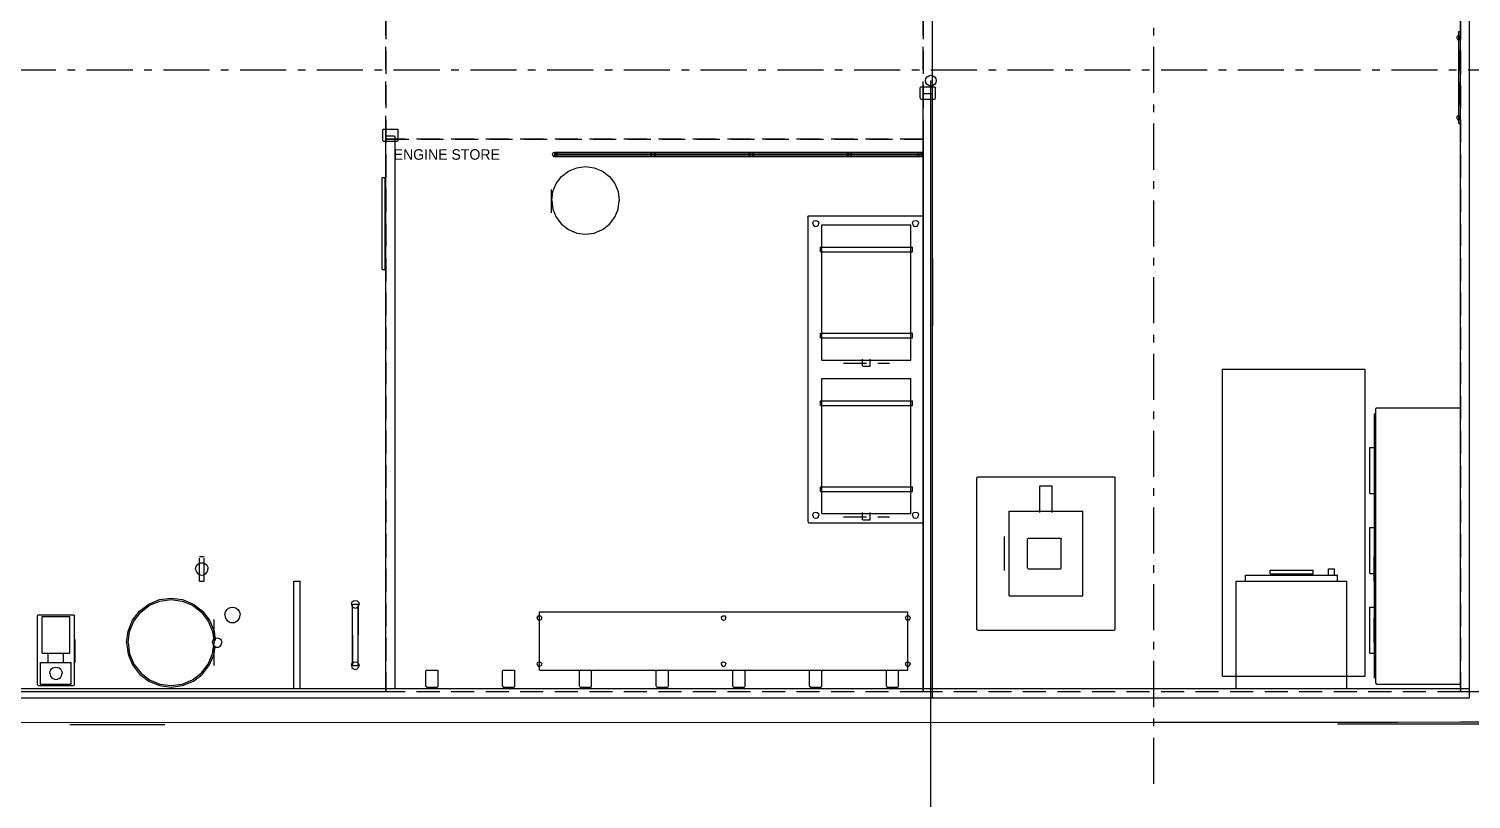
# Model space of a CAD drawing. Extents: x 5 to 836, y 5 to 589.
# Drawn here: x 366.5 to 554.4, y 376 to 476.4 of the extents above; entities that cross this region are included whole.
import ezdxf

# ---------------------------------------------------------------- set-up
doc = ezdxf.new("R2010")
doc.units = 0
doc.linetypes.add('CENTER', pattern=[10, 6, -1.5, 1, -1.5])
doc.linetypes.add('DASHED', pattern=[4.5, 3, -1.5])
for name, color, linetype in [('CENTRE', 4, 'CENTER'), ('CUT', 7, 'CONTINUOUS'), ('DETAIL', 8, 'CONTINUOUS'), ('GA', 4, 'DASHED'), ('GA-TEXT', 4, 'CONTINUOUS'), ('MARKING', 4, 'DASHED'), ('MARKUP', 1, 'CONTINUOUS'), ('OUTLINE', 7, 'CONTINUOUS')]:
    doc.layers.add(name, color=color, linetype=linetype)

msp = doc.modelspace()

# ---------------------------------------------------------------- linework, layer by layer
at = {"layer": 'CENTRE'}
for p, q in [((513, 564), (513, 377)), ((24, 471), (742, 471))]:
    msp.add_line(p, q, dxfattribs=at)
at = {"layer": 'CUT'}
for p, q in [((554.2, 389.2), (554.2, 550.8)), ((553, 390.4), (553, 549.6)), ((482.6, 468.68), (482.63, 468.74)), ((482.6, 467.32), (482.6, 468.68)), ((482.64, 468.76), (482.7, 468.79)), ((482.72, 468.8), (484.48, 468.8)), ((484.48, 468.8), (484.54, 468.77)), ((484.56, 468.76), (484.59, 468.7)), ((484.6, 467.32), (484.6, 468.68)), ((482.61, 467.3), (482.64, 467.24)), ((482.66, 467.23), (482.72, 467.2)), ((482.72, 467.2), (484.48, 467.2)), ((483, 467.8), (483.02, 467.85)), ((483, 390.52), (483, 467.8)), ((483.04, 467.88), (483.08, 467.9)), ((483.12, 467.92), (484.08, 467.92)), ((484.08, 467.92), (484.13, 467.9)), ((484.16, 467.88), (484.18, 467.84)), ((484.2, 390.52), (484.2, 467.8)), ((484.5, 467.21), (484.56, 467.24)), ((484.57, 467.26), (484.6, 467.32)), ((412.6, 463.18), (412.63, 463.24)), ((412.6, 461.82), (412.6, 463.18)), ((412.64, 463.26), (412.7, 463.29)), ((412.72, 463.3), (414.48, 463.3)), ((413, 462.3), (413.02, 462.35)), ((413.04, 462.38), (413.08, 462.4)), ((413.12, 462.42), (414.08, 462.42)), ((414.08, 462.42), (414.13, 462.4)), ((414.16, 462.38), (414.18, 462.34)), ((414.48, 463.3), (414.54, 463.27)), ((414.56, 463.26), (414.59, 463.2)), ((414.6, 461.82), (414.6, 463.18)), ((412.61, 461.8), (412.64, 461.74)), ((412.66, 461.73), (412.72, 461.7)), ((412.72, 461.7), (414.48, 461.7)), ((413, 390.52), (413, 462.3)), ((414.2, 390.52), (414.2, 462.3)), ((414.5, 461.71), (414.56, 461.74)), ((414.57, 461.76), (414.6, 461.82)), ((434.7, 460), (434.74, 460.15)), ((434.7, 460), (434.74, 459.85)), ((434.74, 460.15), (434.85, 460.26)), ((434.74, 459.85), (434.85, 459.74)), ((434.85, 460.26), (435, 460.3)), ((434.85, 459.74), (435, 459.7)), ((435, 460.3), (435.15, 460.26)), ((435, 459.7), (435.15, 459.74)), ((435.15, 460.26), (435.26, 460.15)), ((435.15, 459.74), (435.26, 459.85)), ((435.26, 460.15), (435.3, 460)), ((435.26, 459.85), (435.3, 460)), ((447.5, 460), (447.54, 460.15)), ((447.5, 460), (447.54, 459.85)), ((447.54, 460.15), (447.65, 460.26)), ((447.54, 459.85), (447.65, 459.74)), ((447.65, 460.26), (447.8, 460.3)), ((447.65, 459.74), (447.8, 459.7)), ((447.8, 460.3), (447.95, 460.26)), ((447.8, 459.7), (447.95, 459.74)), ((447.95, 460.26), (448.06, 460.15)), ((447.95, 459.74), (448.06, 459.85)), ((448.06, 460.15), (448.1, 460)), ((448.06, 459.85), (448.1, 460)), ((460.3, 460), (460.34, 460.15)), ((460.3, 460), (460.34, 459.85)), ((460.34, 460.15), (460.45, 460.26)), ((460.34, 459.85), (460.45, 459.74)), ((460.45, 460.26), (460.6, 460.3)), ((460.45, 459.74), (460.6, 459.7)), ((460.6, 460.3), (460.75, 460.26)), ((460.6, 459.7), (460.75, 459.74)), ((460.75, 460.26), (460.86, 460.15)), ((460.75, 459.74), (460.86, 459.85)), ((460.86, 460.15), (460.9, 460)), ((460.86, 459.85), (460.9, 460)), ((473.1, 460), (473.14, 460.15)), ((473.1, 460), (473.14, 459.85)), ((473.14, 460.15), (473.25, 460.26)), ((473.14, 459.85), (473.25, 459.74)), ((473.25, 460.26), (473.4, 460.3)), ((473.25, 459.74), (473.4, 459.7)), ((473.4, 460.3), (473.55, 460.26)), ((473.4, 459.7), (473.55, 459.74)), ((473.55, 460.26), (473.66, 460.15)), ((473.55, 459.74), (473.66, 459.85)), ((473.66, 460.15), (473.7, 460)), ((473.66, 459.85), (473.7, 460)), ((482.3, 460), (482.34, 460.15)), ((482.3, 460), (482.34, 459.85)), ((482.34, 460.15), (482.45, 460.26)), ((482.34, 459.85), (482.45, 459.74)), ((482.45, 460.26), (482.6, 460.3)), ((482.45, 459.74), (482.6, 459.7)), ((482.6, 460.3), (482.75, 460.26)), ((482.6, 459.7), (482.75, 459.74)), ((482.75, 460.26), (482.86, 460.15)), ((482.75, 459.74), (482.86, 459.85)), ((482.86, 460.15), (482.9, 460)), ((482.86, 459.85), (482.9, 460)), ((412.5, 445), (412.5, 457)), ((412.5, 457), (412.9, 457)), ((412.9, 445), (412.9, 457)), ((484.24, 437.6), (484.24, 446.4)), ((412.5, 445), (412.9, 445)), ((542, 426.88), (542.03, 426.95)), ((542, 391.12), (542, 426.88)), ((542.04, 426.96), (542.1, 426.99)), ((542.12, 427), (552.88, 427)), ((552.88, 427), (552.95, 426.97)), ((552.96, 426.96), (552.99, 426.9)), ((541.8, 391.8), (541.8, 426.2)), ((541.8, 426.2), (542, 426.2)), ((541.76, 404.4), (541.76, 407.6)), ((401, 390.4), (401, 404.4)), ((401, 404.4), (401.8, 404.4)), ((401.8, 390.4), (401.8, 404.4)), ((523.8, 404.4), (538.2, 404.4)), ((523.8, 390.4), (523.8, 404.4)), ((525, 404.4), (525, 405.2)), ((525, 405.2), (537, 405.2)), ((537, 404.4), (537, 405.2)), ((538.2, 390.4), (538.2, 404.4)), ((408.5, 401.4), (408.57, 401.65)), ((408.5, 401.4), (408.57, 401.15)), ((408.57, 401.65), (408.75, 401.83)), ((408.57, 401.15), (408.75, 400.97)), ((408.64, 401.4), (409.36, 401.4)), ((408.64, 397.4), (408.64, 401.4)), ((408.75, 401.83), (409, 401.9)), ((408.75, 400.97), (409, 400.9)), ((409, 401.9), (409.25, 401.83)), ((409, 400.9), (409.25, 400.97)), ((409.25, 401.83), (409.43, 401.65)), ((409.25, 400.97), (409.43, 401.15)), ((409.36, 401.4), (409.36, 397.4)), ((409.43, 401.65), (409.5, 401.4)), ((409.43, 401.15), (409.5, 401.4)), ((432.7, 399.6), (432.74, 399.74)), ((432.7, 399.59), (432.74, 399.45)), ((432.74, 399.75), (432.84, 399.85)), ((432.75, 399.44), (432.85, 399.34)), ((432.85, 399.86), (432.99, 399.9)), ((432.86, 399.34), (433, 399.3)), ((433, 399.9), (433.14, 399.86)), ((433.01, 399.3), (433.15, 399.34)), ((433.15, 399.86), (433.25, 399.76)), ((433.16, 399.35), (433.26, 399.45)), ((433.26, 399.75), (433.3, 399.61)), ((433.26, 399.46), (433.3, 399.6)), ((456.7, 399.6), (456.74, 399.74)), ((456.7, 399.59), (456.74, 399.45)), ((456.74, 399.75), (456.84, 399.85)), ((456.75, 399.44), (456.85, 399.34)), ((456.85, 399.86), (456.99, 399.9)), ((456.86, 399.34), (457, 399.3)), ((457, 399.9), (457.14, 399.86)), ((457.01, 399.3), (457.15, 399.34)), ((457.15, 399.86), (457.25, 399.76)), ((457.16, 399.35), (457.26, 399.45)), ((457.26, 399.75), (457.3, 399.61)), ((457.26, 399.46), (457.3, 399.6)), ((480.7, 399.6), (480.74, 399.74)), ((480.7, 399.59), (480.74, 399.45)), ((480.74, 399.75), (480.84, 399.85)), ((480.75, 399.44), (480.85, 399.34)), ((480.85, 399.86), (480.99, 399.9)), ((480.86, 399.34), (481, 399.3)), ((481, 399.9), (481.14, 399.86)), ((481.01, 399.3), (481.15, 399.34)), ((481.15, 399.86), (481.25, 399.76)), ((481.16, 399.35), (481.26, 399.45)), ((481.26, 399.75), (481.3, 399.61)), ((481.26, 399.46), (481.3, 399.6)), ((541.76, 396.4), (541.76, 399.6)), ((408.64, 397.4), (408.64, 393.4)), ((409.36, 393.4), (409.36, 397.4)), ((408.5, 393.4), (408.57, 393.65)), ((408.5, 393.4), (408.57, 393.15)), ((408.57, 393.65), (408.75, 393.83)), ((408.57, 393.15), (408.75, 392.97)), ((408.64, 393.4), (409.36, 393.4)), ((408.75, 393.83), (409, 393.9)), ((408.75, 392.97), (409, 392.9)), ((409, 393.9), (409.25, 393.83)), ((409, 392.9), (409.25, 392.97)), ((409.25, 393.83), (409.43, 393.65)), ((409.25, 392.97), (409.43, 393.15)), ((409.43, 393.65), (409.5, 393.4)), ((409.43, 393.15), (409.5, 393.4)), ((418.24, 392.76), (418.3, 392.79)), ((418.32, 392.8), (419.68, 392.8)), ((419.68, 392.8), (419.74, 392.77)), ((428.24, 392.76), (428.3, 392.79)), ((428.32, 392.8), (429.68, 392.8)), ((429.68, 392.8), (429.74, 392.77)), ((432.7, 393.6), (432.74, 393.74)), ((432.7, 393.59), (432.74, 393.45)), ((432.74, 393.75), (432.84, 393.85)), ((432.75, 393.44), (432.85, 393.34)), ((432.85, 393.86), (432.99, 393.9)), ((432.86, 393.34), (433, 393.3)), ((433, 393.9), (433.14, 393.86)), ((433.01, 393.3), (433.15, 393.34)), ((433.15, 393.86), (433.25, 393.76)), ((433.16, 393.35), (433.26, 393.45)), ((433.26, 393.75), (433.3, 393.61)), ((433.26, 393.46), (433.3, 393.6)), ((438.24, 392.76), (438.3, 392.79)), ((438.32, 392.8), (439.68, 392.8)), ((439.68, 392.8), (439.74, 392.77)), ((448.24, 392.76), (448.3, 392.79)), ((448.32, 392.8), (449.68, 392.8)), ((449.68, 392.8), (449.74, 392.77)), ((456.7, 393.6), (456.74, 393.74)), ((456.7, 393.59), (456.74, 393.45)), ((456.74, 393.75), (456.84, 393.85)), ((456.75, 393.44), (456.85, 393.34)), ((456.85, 393.86), (456.99, 393.9)), ((456.86, 393.34), (457, 393.3)), ((457, 393.9), (457.14, 393.86)), ((457.01, 393.3), (457.15, 393.34)), ((457.15, 393.86), (457.25, 393.76)), ((457.16, 393.35), (457.26, 393.45)), ((457.26, 393.75), (457.3, 393.61)), ((457.26, 393.46), (457.3, 393.6)), ((458.24, 392.76), (458.3, 392.79)), ((458.32, 392.8), (459.68, 392.8)), ((459.68, 392.8), (459.74, 392.77)), ((468.24, 392.76), (468.3, 392.79)), ((468.32, 392.8), (469.68, 392.8)), ((469.68, 392.8), (469.74, 392.77)), ((478.24, 392.76), (478.3, 392.79)), ((478.32, 392.8), (479.68, 392.8)), ((479.68, 392.8), (479.74, 392.77)), ((480.7, 393.6), (480.74, 393.74)), ((480.7, 393.59), (480.74, 393.45)), ((480.74, 393.75), (480.84, 393.85)), ((480.75, 393.44), (480.85, 393.34)), ((480.85, 393.86), (480.99, 393.9)), ((480.86, 393.34), (481, 393.3)), ((481, 393.9), (481.14, 393.86)), ((481.01, 393.3), (481.15, 393.34)), ((481.15, 393.86), (481.25, 393.76)), ((481.16, 393.35), (481.26, 393.45)), ((481.26, 393.75), (481.3, 393.61)), ((481.26, 393.46), (481.3, 393.6)), ((418.2, 392.68), (418.23, 392.74)), ((418.2, 390.72), (418.2, 392.68)), ((419.76, 392.76), (419.79, 392.7)), ((419.8, 390.72), (419.8, 392.68)), ((428.2, 392.68), (428.23, 392.74)), ((428.2, 390.72), (428.2, 392.68)), ((429.76, 392.76), (429.79, 392.7)), ((429.8, 390.72), (429.8, 392.68)), ((438.2, 392.68), (438.23, 392.74)), ((438.2, 390.72), (438.2, 392.68)), ((439.76, 392.76), (439.79, 392.7)), ((439.8, 390.72), (439.8, 392.68)), ((448.2, 392.68), (448.23, 392.74)), ((448.2, 390.72), (448.2, 392.68)), ((449.76, 392.76), (449.79, 392.7)), ((449.8, 390.72), (449.8, 392.68)), ((458.2, 392.68), (458.23, 392.74)), ((458.2, 390.72), (458.2, 392.68)), ((459.76, 392.76), (459.79, 392.7)), ((459.8, 390.72), (459.8, 392.68)), ((468.2, 392.68), (468.23, 392.74)), ((468.2, 390.72), (468.2, 392.68)), ((469.76, 392.76), (469.79, 392.7)), ((469.8, 390.72), (469.8, 392.68)), ((478.2, 392.68), (478.23, 392.74)), ((478.2, 390.72), (478.2, 392.68)), ((479.76, 392.76), (479.79, 392.7)), ((479.8, 390.72), (479.8, 392.68)), ((541.8, 391.8), (542, 391.8)), ((542.01, 391.1), (542.04, 391.04)), ((542.05, 391.03), (542.12, 391)), ((542.12, 391), (552.88, 391)), ((552.9, 391.01), (552.96, 391.04)), ((552.97, 391.05), (553, 391.12)), ((203, 390.4), (554.2, 390.4)), ((203, 389.2), (554.2, 389.2)), ((413.02, 390.48), (413.04, 390.44)), ((413.07, 390.42), (413.12, 390.4)), ((414.12, 390.42), (414.16, 390.44)), ((414.18, 390.47), (414.2, 390.52)), ((418.21, 390.7), (418.24, 390.64)), ((418.26, 390.63), (418.32, 390.6)), ((418.32, 390.6), (419.68, 390.6)), ((419.7, 390.61), (419.76, 390.64)), ((419.77, 390.66), (419.8, 390.72)), ((428.21, 390.7), (428.24, 390.64)), ((428.26, 390.63), (428.32, 390.6)), ((428.32, 390.6), (429.68, 390.6)), ((429.7, 390.61), (429.76, 390.64)), ((429.77, 390.66), (429.8, 390.72)), ((438.21, 390.7), (438.24, 390.64)), ((438.26, 390.63), (438.32, 390.6)), ((438.32, 390.6), (439.68, 390.6)), ((439.7, 390.61), (439.76, 390.64)), ((439.77, 390.66), (439.8, 390.72)), ((448.21, 390.7), (448.24, 390.64)), ((448.26, 390.63), (448.32, 390.6)), ((448.32, 390.6), (449.68, 390.6)), ((449.7, 390.61), (449.76, 390.64)), ((449.77, 390.66), (449.8, 390.72)), ((458.21, 390.7), (458.24, 390.64)), ((458.26, 390.63), (458.32, 390.6)), ((458.32, 390.6), (459.68, 390.6)), ((459.7, 390.61), (459.76, 390.64)), ((459.77, 390.66), (459.8, 390.72)), ((468.21, 390.7), (468.24, 390.64)), ((468.26, 390.63), (468.32, 390.6)), ((468.32, 390.6), (469.68, 390.6)), ((469.7, 390.61), (469.76, 390.64)), ((469.77, 390.66), (469.8, 390.72)), ((478.21, 390.7), (478.24, 390.64)), ((478.26, 390.63), (478.32, 390.6)), ((478.32, 390.6), (479.68, 390.6)), ((479.7, 390.61), (479.76, 390.64)), ((479.77, 390.66), (479.8, 390.72)), ((483.02, 390.48), (483.04, 390.44)), ((483.07, 390.42), (483.12, 390.4)), ((484.12, 390.42), (484.16, 390.44)), ((484.18, 390.47), (484.2, 390.52)), ((484.2, 389.2), (484.2, 390.4)), ((239.75, 386.02), (512.99, 386)), ((371.8, 385.74), (384.2, 385.74)), ((513, 386.02), (521.27, 386.03)), ((521.27, 386.03), (523, 386.03)), ((523, 386.03), (532.86, 386.03)), ((532.86, 386.03), (533, 386.03)), ((533, 386.03), (533.82, 386.03)), ((533.83, 386.03), (543, 386.04)), ((537, 385.82), (609, 385.82)), ((543, 386.04), (544.8, 386.04)), ((544.8, 386.04), (553, 386.06)), ((553, 386.06), (557.01, 386.07))]:
    msp.add_line(p, q, dxfattribs=at)
at = {"layer": 'DETAIL'}
for p, q in [((484.2, 389.2), (484.2, 550.8)), ((553, 390.4), (553, 549.6)), ((554.2, 389.73), (554.2, 550.4)), ((552.8, 464), (552.8, 476)), ((552.8, 476), (553, 476)), ((552.56, 475.03), (552.56, 475.37)), ((552.96, 475.03), (552.96, 475.37)), ((552.56, 464.63), (552.56, 464.97)), ((552.96, 464.63), (552.96, 464.97)), ((552.8, 464), (553, 464)), ((434.7, 460), (434.74, 460.15)), ((434.7, 460), (434.74, 459.85)), ((434.74, 460.15), (434.85, 460.26)), ((434.74, 459.85), (434.85, 459.74)), ((434.85, 460.26), (435, 460.3)), ((434.85, 459.74), (435, 459.7)), ((435, 460.3), (435.15, 460.26)), ((435, 459.7), (435, 460.3)), ((435, 459.7), (435.15, 459.74)), ((435.15, 460.26), (435.26, 460.15)), ((435.15, 459.74), (435.26, 459.85)), ((435.26, 460.15), (435.28, 460.07)), ((438.12, 460), (438.13, 460.04)), ((438.12, 460), (438.13, 459.96)), ((438.13, 460.04), (438.16, 460.07)), ((438.13, 459.96), (438.16, 459.93)), ((438.16, 460.07), (438.2, 460.08)), ((438.16, 459.93), (438.2, 459.92)), ((438.2, 460.08), (438.24, 460.07)), ((438.2, 459.92), (438.24, 459.93)), ((438.24, 460.07), (438.27, 460.04)), ((438.24, 459.93), (438.27, 459.96)), ((438.27, 460.04), (438.28, 460)), ((438.27, 459.96), (438.28, 460)), ((441.32, 460), (441.33, 460.04)), ((441.32, 460), (441.33, 459.96)), ((441.33, 460.04), (441.36, 460.07)), ((441.33, 459.96), (441.36, 459.93)), ((441.36, 460.07), (441.4, 460.08)), ((441.36, 459.93), (441.4, 459.92)), ((441.4, 460.08), (441.44, 460.07)), ((441.4, 459.92), (441.44, 459.93)), ((441.44, 460.07), (441.47, 460.04)), ((441.44, 459.93), (441.47, 459.96)), ((441.47, 460.04), (441.48, 460)), ((441.47, 459.96), (441.48, 460)), ((444.52, 460), (444.53, 460.04)), ((444.52, 460), (444.53, 459.96)), ((444.53, 460.04), (444.56, 460.07)), ((444.53, 459.96), (444.56, 459.93)), ((444.56, 460.07), (444.6, 460.08)), ((444.56, 459.93), (444.6, 459.92)), ((444.6, 460.08), (444.64, 460.07)), ((444.6, 459.92), (444.64, 459.93)), ((444.64, 460.07), (444.67, 460.04)), ((444.64, 459.93), (444.67, 459.96)), ((444.67, 460.04), (444.68, 460)), ((444.67, 459.96), (444.68, 460)), ((447.52, 460.07), (447.54, 460.15)), ((447.54, 460.15), (447.65, 460.26)), ((447.54, 459.85), (447.65, 459.74)), ((447.65, 460.26), (447.8, 460.3)), ((447.65, 459.74), (447.8, 459.7)), ((447.72, 460), (447.73, 460.04)), ((447.72, 460), (447.73, 459.96)), ((447.73, 460.04), (447.76, 460.07)), ((447.73, 459.96), (447.76, 459.93)), ((447.76, 460.07), (447.8, 460.08)), ((447.76, 459.93), (447.8, 459.92)), ((447.8, 460.3), (447.95, 460.26)), ((447.8, 460.08), (447.84, 460.07)), ((447.8, 459.92), (447.84, 459.93)), ((447.8, 459.7), (447.95, 459.74)), ((447.84, 460.07), (447.87, 460.04)), ((447.84, 459.93), (447.87, 459.96)), ((447.87, 460.04), (447.88, 460)), ((447.87, 459.96), (447.88, 460)), ((447.95, 460.26), (448.06, 460.15)), ((447.95, 459.74), (448.06, 459.85)), ((448.06, 460.15), (448.08, 460.07)), ((450.92, 460), (450.93, 460.04)), ((450.92, 460), (450.93, 459.96)), ((450.93, 460.04), (450.96, 460.07)), ((450.93, 459.96), (450.96, 459.93)), ((450.96, 460.07), (451, 460.08)), ((450.96, 459.93), (451, 459.92)), ((451, 460.08), (451.04, 460.07)), ((451, 459.92), (451.04, 459.93)), ((451.04, 460.07), (451.07, 460.04)), ((451.04, 459.93), (451.07, 459.96)), ((451.07, 460.04), (451.08, 460)), ((451.07, 459.96), (451.08, 460)), ((454.12, 460), (454.13, 460.04)), ((454.12, 460), (454.13, 459.96)), ((454.13, 460.04), (454.16, 460.07)), ((454.13, 459.96), (454.16, 459.93)), ((454.16, 460.07), (454.2, 460.08)), ((454.16, 459.93), (454.2, 459.92)), ((454.2, 460.08), (454.24, 460.07)), ((454.2, 459.92), (454.24, 459.93)), ((454.24, 460.07), (454.27, 460.04)), ((454.24, 459.93), (454.27, 459.96)), ((454.27, 460.04), (454.28, 460)), ((454.27, 459.96), (454.28, 460)), ((457.32, 460), (457.33, 460.04)), ((457.32, 460), (457.33, 459.96)), ((457.33, 460.04), (457.36, 460.07)), ((457.33, 459.96), (457.36, 459.93)), ((457.36, 460.07), (457.4, 460.08)), ((457.36, 459.93), (457.4, 459.92)), ((457.4, 460.08), (457.44, 460.07)), ((457.4, 459.92), (457.44, 459.93)), ((457.44, 460.07), (457.47, 460.04)), ((457.44, 459.93), (457.47, 459.96)), ((457.47, 460.04), (457.48, 460)), ((457.47, 459.96), (457.48, 460)), ((460.32, 460.07), (460.34, 460.15)), ((460.34, 460.15), (460.45, 460.26)), ((460.34, 459.85), (460.45, 459.74)), ((460.45, 460.26), (460.6, 460.3)), ((460.45, 459.74), (460.6, 459.7)), ((460.52, 460), (460.53, 460.04)), ((460.52, 460), (460.53, 459.96)), ((460.53, 460.04), (460.56, 460.07)), ((460.53, 459.96), (460.56, 459.93)), ((460.56, 460.07), (460.6, 460.08)), ((460.56, 459.93), (460.6, 459.92)), ((460.6, 460.3), (460.75, 460.26)), ((460.6, 460.08), (460.64, 460.07)), ((460.6, 459.92), (460.64, 459.93)), ((460.6, 459.7), (460.75, 459.74)), ((460.64, 460.07), (460.67, 460.04)), ((460.64, 459.93), (460.67, 459.96)), ((460.67, 460.04), (460.68, 460)), ((460.67, 459.96), (460.68, 460)), ((460.75, 460.26), (460.86, 460.15)), ((460.75, 459.74), (460.86, 459.85)), ((460.86, 460.15), (460.88, 460.07)), ((463.72, 460), (463.73, 460.04)), ((463.72, 460), (463.73, 459.96)), ((463.73, 460.04), (463.76, 460.07)), ((463.73, 459.96), (463.76, 459.93)), ((463.76, 460.07), (463.8, 460.08)), ((463.76, 459.93), (463.8, 459.92)), ((463.8, 460.08), (463.84, 460.07)), ((463.8, 459.92), (463.84, 459.93)), ((463.84, 460.07), (463.87, 460.04)), ((463.84, 459.93), (463.87, 459.96)), ((463.87, 460.04), (463.88, 460)), ((463.87, 459.96), (463.88, 460)), ((466.92, 460), (466.93, 460.04)), ((466.92, 460), (466.93, 459.96)), ((466.93, 460.04), (466.96, 460.07)), ((466.93, 459.96), (466.96, 459.93)), ((466.96, 460.07), (467, 460.08)), ((466.96, 459.93), (467, 459.92)), ((467, 460.08), (467.04, 460.07)), ((467, 459.92), (467.04, 459.93)), ((467.04, 460.07), (467.07, 460.04)), ((467.04, 459.93), (467.07, 459.96)), ((467.07, 460.04), (467.08, 460)), ((467.07, 459.96), (467.08, 460)), ((470.12, 460), (470.13, 460.04)), ((470.12, 460), (470.13, 459.96)), ((470.13, 460.04), (470.16, 460.07)), ((470.13, 459.96), (470.16, 459.93)), ((470.16, 460.07), (470.2, 460.08)), ((470.16, 459.93), (470.2, 459.92)), ((470.2, 460.08), (470.24, 460.07)), ((470.2, 459.92), (470.24, 459.93)), ((470.24, 460.07), (470.27, 460.04)), ((470.24, 459.93), (470.27, 459.96)), ((470.27, 460.04), (470.28, 460)), ((470.27, 459.96), (470.28, 460)), ((473.12, 460.07), (473.14, 460.15)), ((473.14, 460.15), (473.25, 460.26)), ((473.14, 459.85), (473.25, 459.74)), ((473.25, 460.26), (473.4, 460.3)), ((473.25, 459.74), (473.4, 459.7)), ((473.32, 460), (473.33, 460.04)), ((473.32, 460), (473.33, 459.96)), ((473.33, 460.04), (473.36, 460.07)), ((473.33, 459.96), (473.36, 459.93)), ((473.36, 460.07), (473.4, 460.08)), ((473.36, 459.93), (473.4, 459.92)), ((473.4, 460.3), (473.55, 460.26)), ((473.4, 460.08), (473.44, 460.07)), ((473.4, 459.92), (473.44, 459.93)), ((473.4, 459.7), (473.55, 459.74)), ((473.44, 460.07), (473.47, 460.04)), ((473.44, 459.93), (473.47, 459.96)), ((473.47, 460.04), (473.48, 460)), ((473.47, 459.96), (473.48, 460)), ((473.55, 460.26), (473.66, 460.15)), ((473.55, 459.74), (473.66, 459.85)), ((473.66, 460.15), (473.68, 460.07)), ((476.52, 460), (476.53, 460.04)), ((476.52, 460), (476.53, 459.96)), ((476.53, 460.04), (476.56, 460.07)), ((476.53, 459.96), (476.56, 459.93)), ((476.56, 460.07), (476.6, 460.08)), ((476.56, 459.93), (476.6, 459.92)), ((476.6, 460.08), (476.64, 460.07)), ((476.6, 459.92), (476.64, 459.93)), ((476.64, 460.07), (476.67, 460.04)), ((476.64, 459.93), (476.67, 459.96)), ((476.67, 460.04), (476.68, 460)), ((476.67, 459.96), (476.68, 460)), ((479.72, 460), (479.73, 460.04)), ((479.72, 460), (479.73, 459.96)), ((479.73, 460.04), (479.76, 460.07)), ((479.73, 459.96), (479.76, 459.93)), ((479.76, 460.07), (479.8, 460.08)), ((479.76, 459.93), (479.8, 459.92)), ((479.8, 460.08), (479.84, 460.07)), ((479.8, 459.92), (479.84, 459.93)), ((479.84, 460.07), (479.87, 460.04)), ((479.84, 459.93), (479.87, 459.96)), ((479.87, 460.04), (479.88, 460)), ((479.87, 459.96), (479.88, 460)), ((482.32, 460.07), (482.34, 460.15)), ((482.34, 460.15), (482.45, 460.26)), ((482.34, 459.85), (482.45, 459.74)), ((482.45, 460.26), (482.6, 460.3)), ((482.45, 459.74), (482.6, 459.7)), ((482.6, 460.3), (482.75, 460.26)), ((482.6, 459.7), (482.75, 459.74)), ((482.75, 460.26), (482.86, 460.15)), ((482.75, 459.74), (482.86, 459.85)), ((482.86, 460.15), (482.9, 460)), ((482.86, 459.85), (482.9, 460)), ((483, 459.7), (483, 460.3)), ((412.5, 445), (412.5, 457)), ((412.5, 457), (412.9, 457)), ((412.9, 445), (412.9, 457)), ((435.19, 456.2), (435.89, 457.11)), ((435.89, 457.11), (436.8, 457.81)), ((436.8, 457.81), (437.86, 458.25)), ((437.86, 458.25), (439, 458.4)), ((439, 458.4), (440.14, 458.25)), ((440.14, 458.25), (441.2, 457.81)), ((441.2, 457.81), (442.11, 457.11)), ((442.11, 457.11), (442.81, 456.2)), ((434.6, 454), (434.75, 455.14)), ((434.75, 455.14), (435.19, 456.2)), ((442.81, 456.2), (443.25, 455.14)), ((443.25, 455.14), (443.4, 454)), ((434.6, 454), (434.75, 452.86)), ((443.25, 452.86), (443.4, 454)), ((434.75, 452.86), (435.19, 451.8)), ((435.19, 451.8), (435.89, 450.89)), ((442.11, 450.89), (442.81, 451.8)), ((442.81, 451.8), (443.25, 452.86)), ((468.6, 451), (468.65, 451.2)), ((468.65, 451.2), (468.8, 451.35)), ((468.8, 451.35), (469, 451.4)), ((469, 451.4), (469.2, 451.35)), ((469.2, 451.35), (469.35, 451.2)), ((469.35, 451.2), (469.4, 451)), ((481.6, 451), (481.65, 451.2)), ((481.65, 451.2), (481.8, 451.35)), ((481.8, 451.35), (482, 451.4)), ((482, 451.4), (482.2, 451.35)), ((482.2, 451.35), (482.35, 451.2)), ((482.35, 451.2), (482.4, 451)), ((435.89, 450.89), (436.8, 450.19)), ((436.8, 450.19), (437.86, 449.75)), ((437.86, 449.75), (439, 449.6)), ((439, 449.6), (440.14, 449.75)), ((440.14, 449.75), (441.2, 450.19)), ((441.2, 450.19), (442.11, 450.89)), ((468.6, 451), (468.65, 450.8)), ((468.65, 450.8), (468.8, 450.65)), ((468.8, 450.65), (469, 450.6)), ((469, 450.6), (469.2, 450.65)), ((469.2, 450.65), (469.35, 450.8)), ((469.35, 450.8), (469.4, 451)), ((469.8, 450.8), (481.4, 450.8)), ((481.6, 451), (481.65, 450.8)), ((481.65, 450.8), (481.8, 450.65)), ((481.8, 450.65), (482, 450.6)), ((482, 450.6), (482.2, 450.65)), ((482.2, 450.65), (482.35, 450.8)), ((482.35, 450.8), (482.4, 451)), ((469.6, 447.9), (481.6, 447.9)), ((469.6, 447.3), (481.6, 447.3)), ((412.5, 445), (412.9, 445)), ((469.6, 436.7), (481.6, 436.7)), ((469.6, 436.1), (481.6, 436.1)), ((469.8, 433.2), (481.4, 433.2)), ((475.12, 432.4), (476.08, 432.4)), ((469.8, 430.8), (481.4, 430.8)), ((522, 392), (522, 432)), ((522, 432), (540.6, 432)), ((540.6, 392), (540.6, 432)), ((469.6, 427.9), (481.6, 427.9)), ((469.6, 427.3), (481.6, 427.3)), ((541.8, 391.8), (541.8, 426.2)), ((541.8, 426.2), (542, 426.2)), ((542, 391.8), (542, 426.2)), ((541.2, 415.8), (541.2, 421.8)), ((541.2, 421.8), (542, 421.8)), ((469.6, 416.7), (481.6, 416.7)), ((469.6, 416.1), (481.6, 416.1)), ((498.23, 416.8), (499.77, 416.8)), ((541.2, 415.8), (542, 415.8)), ((494.2, 413.5), (503.8, 413.5)), ((468.6, 413), (468.65, 413.2)), ((468.6, 413), (468.65, 412.8)), ((468.65, 413.2), (468.8, 413.35)), ((468.65, 412.8), (468.8, 412.65)), ((468.8, 413.35), (469, 413.4)), ((468.8, 412.65), (469, 412.6)), ((469, 413.4), (469.2, 413.35)), ((469, 412.6), (469.2, 412.65)), ((469.2, 413.35), (469.35, 413.2)), ((469.2, 412.65), (469.35, 412.8)), ((469.35, 413.2), (469.4, 413)), ((469.35, 412.8), (469.4, 413)), ((469.8, 413.2), (481.4, 413.2)), ((475.12, 412.4), (476.08, 412.4)), ((481.6, 413), (481.65, 413.2)), ((481.6, 413), (481.65, 412.8)), ((481.65, 413.2), (481.8, 413.35)), ((481.65, 412.8), (481.8, 412.65)), ((481.8, 413.35), (482, 413.4)), ((481.8, 412.65), (482, 412.6)), ((482, 413.4), (482.2, 413.35)), ((482, 412.6), (482.2, 412.65)), ((482.2, 413.35), (482.35, 413.2)), ((482.2, 412.65), (482.35, 412.8)), ((482.35, 413.2), (482.4, 413)), ((482.35, 412.8), (482.4, 413)), ((541.2, 405.4), (541.2, 411.4)), ((541.2, 411.4), (542, 411.4)), ((388.2, 406), (388.23, 406.21)), ((388.2, 406), (388.23, 405.79)), ((388.23, 406.21), (388.31, 406.4)), ((388.31, 406.4), (388.43, 406.57)), ((388.43, 406.57), (388.6, 406.69)), ((388.6, 406.69), (388.79, 406.77)), ((388.79, 406.77), (389, 406.8)), ((389, 406.8), (389.21, 406.77)), ((389.21, 406.77), (389.4, 406.69)), ((389.4, 406.69), (389.57, 406.57)), ((389.57, 406.57), (389.69, 406.4)), ((389.69, 406.4), (389.77, 406.21)), ((389.77, 406.21), (389.8, 406)), ((389.77, 405.79), (389.8, 406)), ((535.8, 405.2), (535.8, 406)), ((535.8, 406), (536.6, 406)), ((536.6, 405.2), (536.6, 406)), ((388.23, 405.79), (388.31, 405.6)), ((388.31, 405.6), (388.43, 405.43)), ((388.43, 405.43), (388.6, 405.31)), ((388.6, 405.31), (388.79, 405.23)), ((388.79, 405.23), (389, 405.2)), ((389, 405.2), (389.21, 405.23)), ((389.21, 405.23), (389.4, 405.31)), ((389.4, 405.31), (389.57, 405.43)), ((389.57, 405.43), (389.69, 405.6)), ((389.69, 405.6), (389.77, 405.79)), ((401, 390.4), (401, 404.4)), ((401, 404.4), (401.8, 404.4)), ((401.8, 390.4), (401.8, 404.4)), ((525, 404.4), (525, 405.2)), ((525, 405.2), (537, 405.2)), ((525, 404.4), (537, 404.4)), ((528.2, 405.85), (533.8, 405.85)), ((528.2, 405.35), (533.8, 405.35)), ((537, 404.4), (537, 405.2)), ((541.2, 405.4), (542, 405.4)), ((383.5, 402), (385, 402.2)), ((385, 402.2), (386.5, 402)), ((494.2, 402.5), (503.8, 402.5)), ((379.98, 399.3), (380.9, 400.5)), ((380.15, 399.2), (381.04, 400.36)), ((380.9, 400.5), (382.1, 401.42)), ((381.04, 400.36), (382.2, 401.25)), ((382.1, 401.42), (383.5, 402)), ((382.2, 401.25), (383.55, 401.81)), ((383.55, 401.81), (385, 402)), ((385, 402), (386.45, 401.81)), ((386.45, 401.81), (387.8, 401.25)), ((386.5, 402), (387.9, 401.42)), ((387.8, 401.25), (388.96, 400.36)), ((387.9, 401.42), (389.1, 400.5)), ((388.96, 400.36), (389.85, 399.2)), ((389.1, 400.5), (390.02, 399.3)), ((392.03, 400.26), (392.13, 400.5)), ((392.13, 400.5), (392.29, 400.71)), ((392.29, 400.71), (392.5, 400.87)), ((392.5, 400.86), (392.74, 400.96)), ((392.74, 400.97), (393, 401)), ((393, 401), (393.26, 400.97)), ((393.26, 400.97), (393.5, 400.87)), ((393.5, 400.87), (393.71, 400.71)), ((393.71, 400.71), (393.87, 400.5)), ((393.87, 400.5), (393.97, 400.26)), ((408.5, 401.4), (408.57, 401.65)), ((408.5, 401.4), (408.57, 401.15)), ((408.57, 401.65), (408.75, 401.83)), ((408.57, 401.15), (408.75, 400.97)), ((408.64, 401.4), (409.36, 401.4)), ((408.75, 401.83), (409, 401.9)), ((408.75, 400.97), (408.88, 400.93)), ((409, 401.9), (409.25, 401.83)), ((409.25, 401.83), (409.43, 401.65)), ((409.25, 400.97), (409.43, 401.15)), ((409.43, 401.65), (409.5, 401.4)), ((409.43, 401.15), (409.5, 401.4)), ((433, 392.8), (433, 400.4)), ((433, 400.4), (481, 400.4)), ((481, 392.8), (481, 400.4)), ((541.2, 395), (541.2, 401)), ((541.2, 401), (542, 401)), ((368.2, 399.8), (371.8, 399.8)), ((379.4, 397.9), (379.98, 399.3)), ((379.59, 397.85), (380.15, 399.2)), ((389.85, 399.2), (390.41, 397.85)), ((390.02, 399.3), (390.6, 397.9)), ((392, 400), (392.03, 400.26)), ((392, 400), (392.03, 399.74)), ((392.03, 399.74), (392.13, 399.5)), ((392.13, 399.5), (392.29, 399.29)), ((392.29, 399.29), (392.5, 399.13)), ((392.5, 399.13), (392.74, 399.03)), ((392.74, 399.03), (393, 399)), ((393, 399), (393.26, 399.03)), ((393.26, 399.03), (393.5, 399.13)), ((393.5, 399.13), (393.71, 399.29)), ((393.71, 399.29), (393.87, 399.5)), ((393.87, 399.5), (393.97, 399.74)), ((393.97, 400.26), (394, 400)), ((393.97, 399.74), (394, 400)), ((432.7, 399.6), (432.74, 399.75)), ((432.7, 399.6), (432.74, 399.45)), ((432.74, 399.75), (432.85, 399.86)), ((432.74, 399.45), (432.85, 399.34)), ((432.85, 399.86), (433, 399.9)), ((432.85, 399.34), (433, 399.3)), ((433, 399.9), (433.07, 399.88)), ((433, 399.3), (433.07, 399.32)), ((480.74, 399.75), (480.85, 399.86)), ((480.74, 399.45), (480.85, 399.34)), ((480.85, 399.86), (481, 399.9)), ((480.85, 399.34), (481, 399.3)), ((481, 399.9), (481.15, 399.86)), ((481, 399.3), (481.15, 399.34)), ((481.15, 399.86), (481.26, 399.75)), ((481.15, 399.34), (481.26, 399.45)), ((481.26, 399.75), (481.3, 399.6)), ((481.26, 399.45), (481.3, 399.6)), ((379.2, 396.4), (379.4, 397.9)), ((379.4, 396.4), (379.59, 397.85)), ((390.4, 396.4), (390.42, 396.56)), ((390.41, 397.85), (390.6, 396.4)), ((390.42, 396.56), (390.48, 396.7)), ((390.48, 396.7), (390.58, 396.82)), ((390.58, 396.82), (390.7, 396.92)), ((390.6, 397.9), (390.76, 396.67)), ((390.7, 396.92), (390.84, 396.98)), ((390.84, 396.98), (391, 397)), ((391, 397), (391.16, 396.98)), ((391.16, 396.98), (391.3, 396.92)), ((391.3, 396.92), (391.42, 396.82)), ((391.42, 396.82), (391.52, 396.7)), ((391.52, 396.7), (391.58, 396.56)), ((391.58, 396.56), (391.6, 396.4)), ((368.2, 395), (371.8, 395)), ((379.2, 396.4), (379.4, 394.9)), ((379.4, 396.4), (379.59, 394.95)), ((379.4, 394.9), (379.98, 393.5)), ((379.59, 394.95), (380.15, 393.6)), ((389.85, 393.6), (390.41, 394.95)), ((390.02, 393.5), (390.6, 394.9)), ((390.4, 396.4), (390.42, 396.24)), ((390.41, 394.95), (390.6, 396.4)), ((390.42, 396.24), (390.48, 396.1)), ((390.48, 396.1), (390.58, 395.98)), ((390.58, 395.98), (390.7, 395.88)), ((390.6, 394.9), (390.75, 395.99)), ((390.7, 395.88), (390.84, 395.82)), ((390.84, 395.82), (391, 395.8)), ((391, 395.8), (391.16, 395.82)), ((391.16, 395.82), (391.3, 395.88)), ((391.3, 395.88), (391.42, 395.98)), ((391.42, 395.98), (391.52, 396.1)), ((391.52, 396.1), (391.58, 396.24)), ((391.58, 396.24), (391.6, 396.4)), ((541.2, 395), (542, 395)), ((368, 393.8), (372, 393.8)), ((369.23, 392.61), (369.31, 392.8)), ((369.31, 392.8), (369.43, 392.97)), ((369.43, 392.97), (369.6, 393.09)), ((369.6, 393.09), (369.79, 393.17)), ((369.79, 393.17), (370, 393.2)), ((370, 393.2), (370.21, 393.17)), ((370.21, 393.17), (370.4, 393.09)), ((370.4, 393.09), (370.57, 392.97)), ((370.57, 392.97), (370.69, 392.8)), ((370.69, 392.8), (370.77, 392.61)), ((379.98, 393.5), (380.9, 392.3)), ((380.15, 393.6), (381.04, 392.44)), ((388.96, 392.44), (389.85, 393.6)), ((389.1, 392.3), (390.02, 393.5)), ((408.5, 393.4), (408.57, 393.65)), ((408.5, 393.4), (408.57, 393.15)), ((408.57, 393.65), (408.75, 393.83)), ((408.57, 393.15), (408.75, 392.97)), ((408.64, 393.4), (409.36, 393.4)), ((408.75, 393.83), (408.88, 393.87)), ((408.75, 392.97), (409, 392.9)), ((409, 392.9), (409.25, 392.97)), ((409.25, 393.83), (409.43, 393.65)), ((409.25, 392.97), (409.43, 393.15)), ((409.43, 393.65), (409.5, 393.4)), ((409.43, 393.15), (409.5, 393.4)), ((432.7, 393.6), (432.74, 393.75)), ((432.7, 393.6), (432.74, 393.45)), ((432.74, 393.75), (432.85, 393.86)), ((432.74, 393.45), (432.85, 393.34)), ((432.85, 393.86), (433, 393.9)), ((432.85, 393.34), (433, 393.3)), ((433, 393.9), (433.07, 393.88)), ((433, 393.3), (433.07, 393.32)), ((433, 392.8), (481, 392.8)), ((480.74, 393.75), (480.85, 393.86)), ((480.74, 393.45), (480.85, 393.34)), ((480.85, 393.86), (481, 393.9)), ((480.85, 393.34), (481, 393.3)), ((481, 393.9), (481.15, 393.86)), ((481, 393.3), (481.15, 393.34)), ((481.15, 393.86), (481.26, 393.75)), ((481.15, 393.34), (481.26, 393.45)), ((481.26, 393.75), (481.3, 393.6)), ((481.26, 393.45), (481.3, 393.6)), ((368, 391), (372, 391)), ((369.2, 392.4), (369.23, 392.61)), ((369.2, 392.4), (369.23, 392.19)), ((369.23, 392.19), (369.31, 392)), ((369.31, 392), (369.43, 391.83)), ((369.43, 391.83), (369.6, 391.71)), ((369.6, 391.71), (369.79, 391.63)), ((369.79, 391.63), (370, 391.6)), ((370, 391.6), (370.21, 391.63)), ((370.21, 391.63), (370.4, 391.71)), ((370.4, 391.71), (370.57, 391.83)), ((370.57, 391.83), (370.69, 392)), ((370.69, 392), (370.77, 392.19)), ((370.77, 392.61), (370.8, 392.4)), ((370.77, 392.19), (370.8, 392.4)), ((380.9, 392.3), (382.1, 391.38)), ((381.04, 392.44), (382.2, 391.55)), ((382.1, 391.38), (383.5, 390.8)), ((382.2, 391.55), (383.55, 390.99)), ((383.55, 390.99), (385, 390.8)), ((385, 390.8), (386.45, 390.99)), ((386.45, 390.99), (387.8, 391.55)), ((386.5, 390.8), (387.9, 391.38)), ((387.8, 391.55), (388.96, 392.44)), ((387.9, 391.38), (389.1, 392.3)), ((522, 392), (540.6, 392)), ((523.8, 390.4), (523.8, 392.22)), ((538.2, 390.4), (538.2, 392.22)), ((541.8, 391.8), (542, 391.8)), ((205.38, 390.4), (554.2, 390.4)), ((222.59, 389.2), (539.67, 389.2)), ((383.5, 390.8), (385, 390.6)), ((385, 390.6), (386.5, 390.8))]:
    msp.add_line(p, q, dxfattribs=at)
at = {"layer": 'GA'}
for p, q in [((413, 550), (413, 390)), ((413, 462), (413, 550)), ((483, 550), (483, 462)), ((483, 550), (483, 390)), ((483, 390), (483, 550)), ((483, 390), (483, 550)), ((553, 550), (553, 390)), ((553, 550), (553, 390)), ((553, 390), (553, 550)), ((483, 462), (413, 462)), ((413, 462), (483, 462)), ((413, 390), (413, 462)), ((483, 462), (483, 390)), ((413, 390), (313, 390)), ((483, 390), (313, 390)), ((483, 390), (413, 390)), ((553, 390), (483, 390)), ((553, 390), (483, 390)), ((583, 390), (553, 390))]:
    msp.add_line(p, q, dxfattribs=at)
at = {"layer": 'MARKING'}
for p, q in [((552.96, 466.4), (552.96, 473.6)), ((434.58, 452.4), (434.58, 455.6)), ((472.6, 432.8), (478.6, 432.8)), ((541.98, 416), (541.98, 421.6)), ((472.6, 412.8), (478.6, 412.8)), ((541.98, 405.6), (541.98, 411.2)), ((388.7, 404.4), (388.7, 407.6)), ((388.7, 407.6), (389.3, 407.6)), ((389.3, 404.4), (389.3, 407.6)), ((388.7, 404.4), (389.3, 404.4)), ((541.98, 395.2), (541.98, 400.8)), ((390.62, 396.89), (390.62, 399.4)), ((372.42, 393.4), (372.42, 397.4)), ((372.52, 393.8), (372.52, 397)), ((390.62, 393.4), (390.62, 396.05)), ((371.8, 385.74), (384.2, 385.74)), ((537, 385.82), (609, 385.82))]:
    msp.add_line(p, q, dxfattribs=at)
at = {"layer": 'MARKUP'}
msp.add_line((484, 368.2), (484, 469.6), dxfattribs=at)
msp.add_circle((484, 469.6), 0.7, dxfattribs=at)
at = {"layer": 'OUTLINE'}
for p, q in [((552.56, 475.44), (552.96, 475.44)), ((552.56, 474.96), (552.96, 474.96)), ((482.6, 468.68), (482.64, 468.76)), ((482.6, 467.32), (482.6, 468.68)), ((482.64, 468.76), (482.72, 468.8)), ((482.72, 468.8), (484.48, 468.8)), ((484.48, 468.8), (484.56, 468.76)), ((484.56, 468.76), (484.6, 468.68)), ((484.6, 467.32), (484.6, 468.68)), ((482.6, 467.32), (482.64, 467.24)), ((482.64, 467.24), (482.72, 467.2)), ((482.72, 467.2), (484.48, 467.2)), ((484.48, 467.2), (484.56, 467.24)), ((484.56, 467.24), (484.6, 467.32)), ((552.56, 465.04), (552.96, 465.04)), ((552.56, 464.56), (552.96, 464.56)), ((412.6, 463.18), (412.64, 463.26)), ((412.6, 461.82), (412.6, 463.18)), ((412.64, 463.26), (412.72, 463.3)), ((412.72, 463.3), (414.48, 463.3)), ((414.48, 463.3), (414.56, 463.26)), ((414.56, 463.26), (414.6, 463.18)), ((414.6, 461.82), (414.6, 463.18)), ((412.6, 461.82), (412.64, 461.74)), ((412.64, 461.74), (412.72, 461.7)), ((412.72, 461.7), (414.48, 461.7)), ((414.48, 461.7), (414.56, 461.74)), ((414.56, 461.74), (414.6, 461.82)), ((435, 460.3), (483, 460.3)), ((435, 460.08), (483, 460.08)), ((435, 459.92), (483, 459.92)), ((435, 459.7), (483, 459.7)), ((467.99, 451.88), (468.03, 451.97)), ((468, 412.12), (468, 451.88)), ((468.04, 451.96), (468.12, 452)), ((468.12, 452), (482.88, 452)), ((482.88, 452), (482.96, 451.96)), ((482.96, 451.96), (483, 451.88)), ((483, 412.12), (483, 451.88)), ((469.8, 433.2), (469.8, 450.8)), ((481.4, 433.2), (481.4, 450.8)), ((469.6, 447.3), (469.6, 447.9)), ((481.6, 447.3), (481.6, 447.9)), ((484.24, 437.6), (484.24, 446.4)), ((469.6, 436.1), (469.6, 436.7)), ((481.6, 436.1), (481.6, 436.7)), ((475.1, 432.4), (475.1, 433.33)), ((476.1, 432.4), (476.1, 433.33)), ((469.8, 413.2), (469.8, 430.8)), ((470, 430.8), (481.2, 430.8)), ((481.4, 413.2), (481.4, 430.8)), ((469.6, 427.3), (469.6, 427.9)), ((469.8, 427.9), (470.63, 427.9)), ((472.95, 427.9), (474.05, 427.9)), ((481.26, 427.9), (481.4, 427.9)), ((481.6, 427.3), (481.6, 427.9)), ((542, 426.88), (542.04, 426.96)), ((542, 391.12), (542, 426.88)), ((542.04, 426.96), (542.12, 427)), ((542.12, 427), (552.88, 427)), ((552.88, 427), (552.96, 426.96)), ((552.96, 426.96), (553, 426.88)), ((553, 391.12), (553, 426.88)), ((490, 417.88), (490.04, 417.96)), ((490, 398.12), (490, 417.88)), ((490.04, 417.96), (490.12, 418)), ((490.12, 418), (507.88, 418)), ((507.88, 418), (507.96, 417.96)), ((507.96, 417.96), (508, 417.88)), ((508, 398.12), (508, 417.88)), ((469.6, 416.1), (469.6, 416.7)), ((469.8, 416.7), (470.63, 416.7)), ((472.95, 416.7), (474.05, 416.7)), ((481.26, 416.7), (481.4, 416.7)), ((481.6, 416.1), (481.6, 416.7)), ((498.2, 413.34), (498.2, 416.8)), ((499.8, 413.34), (499.8, 416.8)), ((494.2, 402.5), (494.2, 413.5)), ((503.8, 402.5), (503.8, 413.5)), ((541.98, 404), (541.98, 414)), ((468, 412.12), (468.04, 412.04)), ((468.04, 412.04), (468.12, 412)), ((468.12, 412), (482.88, 412)), ((475.1, 412.4), (475.1, 413.33)), ((476.1, 412.4), (476.1, 413.33)), ((482.88, 412), (482.96, 412.04)), ((482.96, 412.04), (483, 412.12)), ((493.6, 405.8), (493.6, 410.2)), ((496.6, 409.88), (496.64, 409.96)), ((496.6, 406.12), (496.6, 409.88)), ((496.64, 409.96), (496.72, 410)), ((496.72, 410), (500.88, 410)), ((500.88, 410), (500.96, 409.96)), ((500.96, 409.96), (501, 409.88)), ((501, 406.12), (501, 409.88)), ((496.6, 406.12), (496.64, 406.04)), ((496.64, 406.04), (496.72, 406)), ((496.72, 406), (500.88, 406)), ((500.88, 406), (500.96, 406.04)), ((500.96, 406.04), (501, 406.12)), ((541.76, 404.4), (541.76, 407.6)), ((528.2, 405.35), (528.2, 405.85)), ((533.8, 405.35), (533.8, 405.85)), ((408.64, 393.4), (408.64, 401.4)), ((409.36, 393.4), (409.36, 401.4)), ((367.6, 399.88), (367.64, 399.96)), ((367.6, 390.92), (367.6, 399.88)), ((367.64, 399.96), (367.72, 400)), ((367.72, 400), (372.28, 400)), ((368.2, 395), (368.2, 399.8)), ((371.8, 395), (371.8, 399.8)), ((371.82, 396), (371.82, 398.8)), ((372.28, 400), (372.36, 399.96)), ((372.36, 399.96), (372.4, 399.88)), ((372.4, 390.92), (372.4, 399.88)), ((541.76, 396.4), (541.76, 399.6)), ((490, 398.12), (490.04, 398.04)), ((490.04, 398.04), (490.12, 398)), ((490.12, 398), (507.88, 398)), ((507.88, 398), (507.96, 398.04)), ((507.96, 398.04), (508, 398.12)), ((369, 393.8), (369, 395)), ((371, 393.8), (371, 395)), ((368, 391), (368, 393.8)), ((372, 391), (372, 393.8)), ((418.24, 392.76), (418.32, 392.8)), ((418.32, 392.8), (419.68, 392.8)), ((419.68, 392.8), (419.76, 392.76)), ((428.24, 392.76), (428.32, 392.8)), ((428.32, 392.8), (429.68, 392.8)), ((429.68, 392.8), (429.76, 392.76)), ((438.24, 392.76), (438.32, 392.8)), ((438.32, 392.8), (439.68, 392.8)), ((439.68, 392.8), (439.76, 392.76)), ((448.24, 392.76), (448.32, 392.8)), ((448.32, 392.8), (449.68, 392.8)), ((449.68, 392.8), (449.76, 392.76)), ((458.24, 392.76), (458.32, 392.8)), ((458.32, 392.8), (459.68, 392.8)), ((459.68, 392.8), (459.76, 392.76)), ((468.24, 392.76), (468.32, 392.8)), ((468.32, 392.8), (469.68, 392.8)), ((469.68, 392.8), (469.76, 392.76)), ((478.24, 392.76), (478.32, 392.8)), ((478.32, 392.8), (479.68, 392.8)), ((479.68, 392.8), (479.76, 392.76)), ((367.6, 390.92), (367.64, 390.84)), ((372.36, 390.84), (372.4, 390.92)), ((418.2, 392.68), (418.24, 392.76)), ((418.2, 390.72), (418.2, 392.68)), ((419.76, 392.76), (419.8, 392.68)), ((419.8, 390.72), (419.8, 392.68)), ((428.2, 392.68), (428.24, 392.76)), ((428.2, 390.72), (428.2, 392.68)), ((429.76, 392.76), (429.8, 392.68)), ((429.8, 390.72), (429.8, 392.68)), ((438.2, 392.68), (438.24, 392.76)), ((438.2, 390.72), (438.2, 392.68)), ((439.76, 392.76), (439.8, 392.68)), ((439.8, 390.72), (439.8, 392.68)), ((448.2, 392.68), (448.24, 392.76)), ((448.2, 390.72), (448.2, 392.68)), ((449.76, 392.76), (449.8, 392.68)), ((449.8, 390.72), (449.8, 392.68)), ((458.2, 392.68), (458.24, 392.76)), ((458.2, 390.72), (458.2, 392.68)), ((459.76, 392.76), (459.8, 392.68)), ((459.8, 390.72), (459.8, 392.68)), ((468.2, 392.68), (468.24, 392.76)), ((468.2, 390.72), (468.2, 392.68)), ((469.76, 392.76), (469.8, 392.68)), ((469.8, 390.72), (469.8, 392.68)), ((478.2, 392.68), (478.24, 392.76)), ((478.2, 390.72), (478.2, 392.68)), ((479.76, 392.76), (479.8, 392.68)), ((479.8, 390.72), (479.8, 392.68)), ((542, 391.12), (542.04, 391.04)), ((542.04, 391.04), (542.12, 391)), ((542.12, 391), (552.88, 391)), ((552.88, 391), (552.96, 391.04)), ((552.96, 391.04), (553, 391.12)), ((367.64, 390.84), (367.72, 390.8)), ((367.72, 390.8), (372.28, 390.8)), ((372.28, 390.8), (372.36, 390.84)), ((413, 390.52), (413.04, 390.44)), ((413.04, 390.44), (413.12, 390.4)), ((413.12, 390.4), (414.08, 390.4)), ((414.08, 390.4), (414.16, 390.44)), ((414.16, 390.44), (414.2, 390.52)), ((418.2, 390.72), (418.24, 390.64)), ((418.24, 390.64), (418.32, 390.6)), ((418.32, 390.6), (419.68, 390.6)), ((419.68, 390.6), (419.76, 390.64)), ((419.76, 390.64), (419.8, 390.72)), ((428.2, 390.72), (428.24, 390.64)), ((428.24, 390.64), (428.32, 390.6)), ((428.32, 390.6), (429.68, 390.6)), ((429.68, 390.6), (429.76, 390.64)), ((429.76, 390.64), (429.8, 390.72)), ((438.2, 390.72), (438.24, 390.64)), ((438.24, 390.64), (438.32, 390.6)), ((438.32, 390.6), (439.68, 390.6)), ((439.68, 390.6), (439.76, 390.64)), ((439.76, 390.64), (439.8, 390.72)), ((448.2, 390.72), (448.24, 390.64)), ((448.24, 390.64), (448.32, 390.6)), ((448.32, 390.6), (449.68, 390.6)), ((449.68, 390.6), (449.76, 390.64)), ((449.76, 390.64), (449.8, 390.72)), ((458.2, 390.72), (458.24, 390.64)), ((458.24, 390.64), (458.32, 390.6)), ((458.32, 390.6), (459.68, 390.6)), ((459.68, 390.6), (459.76, 390.64)), ((459.76, 390.64), (459.8, 390.72)), ((468.2, 390.72), (468.24, 390.64)), ((468.24, 390.64), (468.32, 390.6)), ((468.32, 390.6), (469.68, 390.6)), ((469.68, 390.6), (469.76, 390.64)), ((469.76, 390.64), (469.8, 390.72)), ((478.2, 390.72), (478.24, 390.64)), ((478.24, 390.64), (478.32, 390.6)), ((478.32, 390.6), (479.68, 390.6)), ((479.68, 390.6), (479.76, 390.64)), ((479.76, 390.64), (479.8, 390.72)), ((483, 390.52), (483.04, 390.44)), ((483.04, 390.44), (483.12, 390.4)), ((483.12, 390.4), (484.08, 390.4)), ((484.08, 390.4), (484.16, 390.44)), ((484.16, 390.44), (484.2, 390.52))]:
    msp.add_line(p, q, dxfattribs=at)

# ---------------------------------------------------------------- texts
at = {"layer": 'GA-TEXT'}
msp.add_text('ENGINE STORE', height=1.37, dxfattribs=at).set_placement((414, 459.3))

doc.saveas('drawing.dxf')
